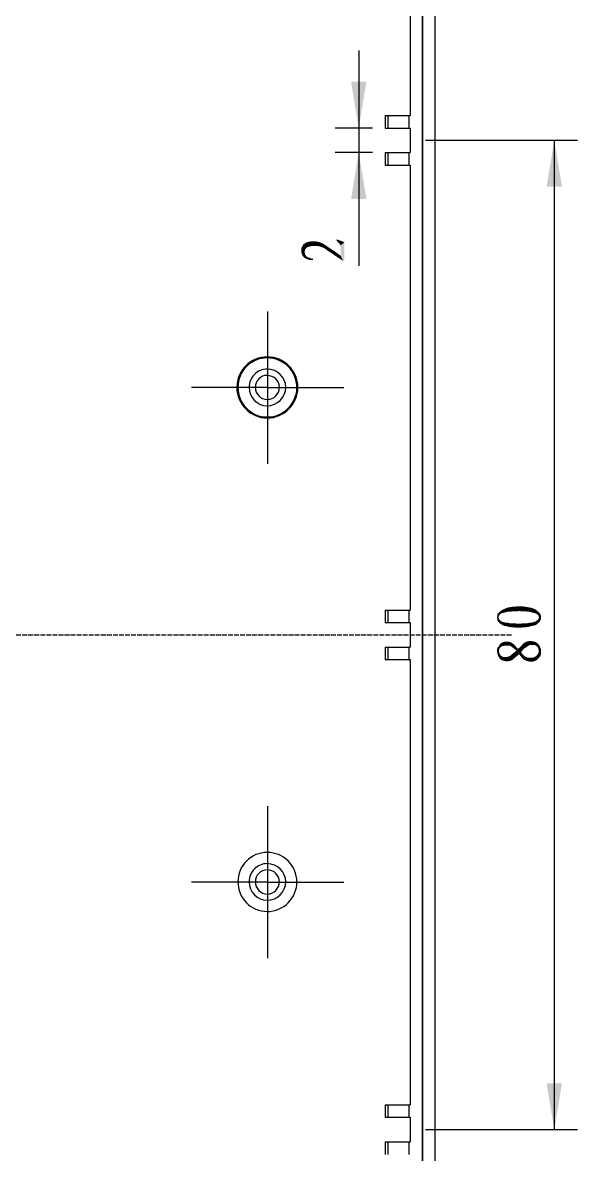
# Model space of a CAD drawing. Header units: millimetres. Extents: x 4 to 529, y -167 to 297.
# Drawn here: x 258.5 to 303.3, y 28.1 to 119.6 of the extents above; entities that cross this region are included whole.
import ezdxf

# ---------------------------------------------------------------- set-up
doc = ezdxf.new("R2010")
doc.units = ezdxf.units.MM
doc.linetypes.add('PDF_IMPORT', pattern=[1, 0.8, -0.2])
doc.layers.add('PDF_图层 1', color=7, linetype='Continuous', true_color=0x231f20)

msp = doc.modelspace()

# ---------------------------------------------------------------- linework, layer by layer
at = {"layer": 'PDF_图层 1', "color": 7, "lineweight": -3, "true_color": 0xffffff}
for points in [[(289.786, 143.093), (289.786, 112.101)], [(290.773, 143.093), (290.773, -2.919)], [(290.801, 143.093), (290.801, -2.919)], [(291.789, 143.093), (291.789, -2.919)], [(285.636, 117.351), (285.636, 111.085)], [(285.636, 117.351), (285.636, 110.097)], [(287.781, 112.101), (287.781, 111.085)], [(287.781, 112.101), (289.785, 112.101)], [(287.979, 112.101), (287.979, 111.085)], [(289.673, 112.101), (289.673, 111.085)], [(286.737, 111.085), (283.745, 111.085)], [(287.781, 111.085), (289.785, 111.085)], [(289.786, 111.085), (289.786, 109.109)], [(285.636, 110.097), (285.636, 99.936)], [(291.027, 110.097), (303.305, 110.097)], [(301.443, 110.097), (301.443, 70.101), (301.443, 30.077)], [(286.737, 109.109), (283.745, 109.109)], [(285.636, 109.109), (285.636, 99.936)], [(287.781, 109.109), (287.781, 108.093)], [(287.781, 109.109), (289.785, 109.109)], [(287.979, 109.109), (287.979, 108.093)], [(289.673, 109.109), (289.673, 108.093)], [(287.781, 108.093), (289.785, 108.093)], [(289.786, 108.093), (289.786, 72.077)], [(278.269, 96.238), (278.269, 94.855)], [(278.269, 94.855), (278.269, 90.085)], [(278.269, 90.085), (273.528, 90.085), (272.116, 90.085)], [(278.269, 90.085), (283.04, 90.085), (284.423, 90.085)], [(278.269, 90.085), (278.269, 85.343), (278.269, 83.932)], [(287.781, 72.077), (289.785, 72.077)], [(287.781, 72.077), (287.781, 71.089)], [(287.979, 72.077), (287.979, 71.089)], [(289.673, 72.077), (289.673, 71.089)], [(287.781, 71.089), (289.785, 71.089)], [(289.786, 71.089), (289.786, 69.085)], [(287.781, 69.085), (289.785, 69.085)], [(287.781, 69.085), (287.781, 68.097)], [(287.979, 69.085), (287.979, 68.097)], [(289.673, 69.085), (289.673, 68.097)], [(287.781, 68.097), (289.785, 68.097)], [(289.786, 68.097), (289.786, 32.081)], [(278.269, 56.242), (278.269, 50.089)], [(278.269, 50.089), (272.116, 50.089)], [(278.269, 50.089), (284.423, 50.089)], [(278.269, 50.089), (278.269, 43.936)], [(287.781, 32.081), (289.785, 32.081)], [(287.781, 32.081), (287.781, 31.093)], [(287.979, 32.081), (287.979, 31.093)], [(289.673, 32.081), (289.673, 31.093)], [(287.781, 31.093), (289.785, 31.093)], [(289.786, 31.093), (289.786, 29.089)], [(291.027, 30.077), (303.305, 30.077)], [(287.781, 29.089), (289.785, 29.089)], [(287.781, 29.089), (287.781, 28.073)], [(287.979, 29.089), (287.979, 28.073)], [(289.673, 29.089), (289.673, 28.073)]]:
    msp.add_lwpolyline(points, dxfattribs=at)
at = {"layer": 'PDF_图层 1', "color": 7, "linetype": 'PDF_IMPORT', "lineweight": -3, "ltscale": 0.486681, "true_color": 0xffffff}
msp.add_lwpolyline([(208.524, 70.101), (298.027, 70.101)], dxfattribs=at)
at = {"layer": 'PDF_图层 1', "color": 7, "lineweight": -3, "true_color": 0xffffff}
for centre, radius, start, end in [((278.243, 90.112), 2.457, 90.04113, 179.95887), ((278.219, 90.135), 2.349, 89.46998, 180.53002), ((278.267, 90.111), 2.373, 0.05237, 90.62568), ((278.231, 90.123), 1.458, 89.60388, 180.39612), ((278.233, 90.121), 0.952, 89.52116, 180.47884), ((278.243, 90.087), 2.373, 179.37432, 269.94763), ((278.219, 90.135), 2.506, 270.50195, 359.49805), ((278.243, 90.111), 2.397, 269.95185, 0.04815), ((278.231, 90.123), 1.506, 270.37573, 359.62427), ((278.229, 90.125), 1, 270.69331, 359.30669), ((278.219, 50.139), 2.349, 89.46998, 180.53002), ((278.267, 50.115), 2.373, 0.05237, 90.62568), ((278.231, 50.127), 1.458, 89.60388, 180.39612), ((278.233, 50.125), 0.952, 89.52116, 180.47884), ((278.243, 50.091), 2.373, 179.37432, 269.94763), ((278.243, 50.115), 2.397, 269.95185, 0.04815), ((278.231, 50.127), 1.506, 270.37573, 359.62427), ((278.229, 50.129), 1, 270.69331, 359.30669)]:
    msp.add_arc(centre, radius, start, end, dxfattribs=at)
for points in [[(280.725, 90.113), (280.725, 91.468), (279.596, 92.569), (278.241, 92.569)], [(279.737, 90.113), (279.737, 90.932), (279.06, 91.581), (278.241, 91.581)], [(279.229, 90.113), (279.229, 90.65), (278.777, 91.073), (278.241, 91.073)], [(275.785, 90.113), (275.785, 88.758), (276.886, 87.629), (278.241, 87.629)], [(276.773, 90.113), (276.773, 89.295), (277.423, 88.617), (278.241, 88.617)], [(277.281, 90.113), (277.281, 89.577), (277.705, 89.125), (278.241, 89.125)], [(279.737, 50.117), (279.737, 50.936), (279.06, 51.585), (278.241, 51.585)], [(279.229, 50.117), (279.229, 50.654), (278.777, 51.077), (278.241, 51.077)], [(276.773, 50.117), (276.773, 49.299), (277.423, 48.621), (278.241, 48.621)], [(277.281, 50.117), (277.281, 49.581), (277.705, 49.129), (278.241, 49.129)]]:
    msp.add_open_spline(points, degree=3, dxfattribs=at)
at = {"layer": 'PDF_图层 1', "color": 7, "true_color": 0xffffff, "transparency": 33554559}
for points in [[(285.636, 111.085), (286.257, 114.839), (285.015, 114.839)], [(301.443, 110.097), (300.822, 106.343), (302.064, 106.343)], [(285.636, 109.109), (285.015, 105.355), (286.257, 105.355)], [(281.148, 101.658), (281.092, 101.545), (281.148, 100.698)], [(281.148, 101.658), (281.148, 100.698), (281.205, 100.613)], [(281.148, 101.658), (281.205, 100.613), (281.233, 100.585)], [(281.148, 101.658), (281.233, 100.585), (281.261, 101.065)], [(281.261, 101.742), (281.149, 101.658), (281.261, 101.065)], [(281.402, 101.827), (281.261, 101.742), (281.402, 101.375)], [(281.261, 101.742), (281.261, 101.065), (281.289, 101.206)], [(281.261, 101.742), (281.289, 101.206), (281.318, 101.291)], [(281.261, 101.742), (281.318, 101.291), (281.403, 101.375)], [(281.402, 101.827), (281.487, 101.46), (281.572, 101.883)], [(281.402, 101.827), (281.402, 101.375), (281.487, 101.46)], [(281.572, 101.883), (281.487, 101.46), (281.628, 101.488)], [(281.741, 101.912), (281.572, 101.883), (281.741, 101.517)], [(281.572, 101.883), (281.628, 101.488), (281.741, 101.517)], [(281.741, 101.912), (281.741, 101.517), (281.91, 101.545)], [(281.741, 101.912), (281.91, 101.545), (281.967, 101.912)], [(281.967, 101.912), (281.91, 101.545), (282.08, 101.545)], [(281.967, 101.912), (282.08, 101.545), (282.193, 101.912)], [(282.193, 101.912), (282.08, 101.545), (282.277, 101.545)], [(282.193, 101.912), (282.277, 101.545), (282.447, 101.517)], [(282.447, 101.855), (282.193, 101.912), (282.447, 101.517)], [(282.447, 101.855), (282.447, 101.517), (282.644, 101.46)], [(282.447, 101.855), (282.644, 101.46), (282.673, 101.771)], [(282.673, 101.771), (282.644, 101.46), (282.814, 101.375)], [(282.673, 101.771), (282.814, 101.375), (282.927, 101.319)], [(282.927, 101.629), (282.673, 101.771), (282.927, 101.319)], [(282.927, 101.629), (282.927, 101.319), (283.039, 101.234)], [(282.927, 101.629), (283.039, 101.234), (283.152, 101.46)], [(283.858, 102.081), (283.858, 101.94), (283.97, 101.855)], [(283.858, 102.081), (283.97, 101.855), (284.056, 101.771)], [(283.858, 102.081), (284.056, 101.771), (284.112, 101.686)], [(283.858, 102.081), (284.112, 101.686), (284.479, 101.855)], [(284.112, 101.686), (284.169, 101.573), (284.479, 101.855)], [(284.479, 101.855), (284.169, 101.573), (284.479, 100.331)], [(281.007, 101.375), (281.007, 101.178), (281.035, 100.895)], [(281.007, 101.178), (281.007, 100.98), (281.035, 100.896)], [(281.035, 101.46), (281.008, 101.375), (281.035, 100.895)], [(281.092, 101.545), (281.035, 101.46), (281.092, 100.783)], [(281.035, 101.46), (281.035, 100.895), (281.092, 100.783)], [(281.092, 101.545), (281.092, 100.783), (281.149, 100.698)], [(281.261, 101.065), (281.233, 100.585), (281.318, 100.557)], [(281.289, 100.952), (281.262, 101.065), (281.318, 100.557)], [(281.318, 100.839), (281.29, 100.952), (281.318, 100.557)], [(281.318, 100.839), (281.318, 100.557), (281.374, 100.501)], [(281.374, 100.755), (281.318, 100.839), (281.374, 100.501)], [(281.374, 100.755), (281.374, 100.501), (281.459, 100.472)], [(281.459, 100.67), (281.374, 100.755), (281.459, 100.472)], [(283.152, 101.46), (283.039, 101.234), (283.18, 101.121)], [(283.152, 101.46), (283.18, 101.121), (283.379, 101.009)], [(283.152, 101.46), (283.379, 101.009), (283.463, 101.263)], [(283.463, 101.263), (283.378, 101.009), (283.575, 100.867)], [(283.463, 101.263), (283.576, 100.867), (283.802, 101.037)], [(283.802, 101.037), (283.575, 100.867), (283.829, 100.698)], [(283.802, 101.037), (283.829, 100.698), (284.084, 100.528)], [(283.802, 101.037), (284.084, 100.528), (284.169, 100.755)], [(284.169, 100.755), (284.084, 100.528), (284.366, 100.331)], [(284.169, 101.573), (284.169, 100.754), (284.366, 100.331)], [(284.169, 101.573), (284.366, 100.331), (284.479, 100.331)], [(281.459, 100.67), (281.459, 100.472), (281.572, 100.444)], [(281.572, 100.613), (281.459, 100.67), (281.572, 100.444)], [(281.572, 100.613), (281.572, 100.444), (281.685, 100.416)], [(281.685, 100.585), (281.572, 100.613), (281.685, 100.416)], [(281.685, 100.585), (281.685, 100.416), (281.798, 100.416)], [(281.685, 100.585), (281.798, 100.416), (281.826, 100.528)], [(281.826, 100.528), (281.798, 100.416), (281.939, 100.416)], [(281.939, 100.528), (281.826, 100.528), (281.939, 100.416)], [(297.858, 72.331), (297.689, 72.303), (297.858, 71.964)], [(298.028, 72.359), (297.858, 72.332), (298.028, 71.992)], [(297.858, 72.331), (297.858, 71.964), (298.028, 71.992)], [(298.028, 72.359), (298.028, 71.992), (298.197, 71.992)], [(298.197, 72.359), (298.028, 72.359), (298.197, 71.992)], [(298.394, 72.388), (298.197, 72.359), (298.394, 71.992)], [(298.197, 72.359), (298.197, 71.992), (298.394, 71.992)], [(298.592, 72.388), (298.394, 72.388), (298.592, 72.021)], [(298.394, 72.387), (298.394, 71.992), (298.592, 72.021)], [(298.789, 72.388), (298.592, 72.388), (298.789, 71.992)], [(298.592, 72.387), (298.592, 72.021), (298.789, 71.992)], [(298.789, 72.388), (298.931, 71.992), (298.959, 72.388)], [(298.789, 72.387), (298.789, 71.992), (298.931, 71.992)], [(298.959, 72.387), (298.931, 71.992), (299.1, 71.992)], [(298.959, 72.388), (299.1, 71.992), (299.128, 72.359)], [(299.128, 72.359), (299.1, 71.992), (299.269, 71.964)], [(299.128, 72.359), (299.269, 71.964), (299.298, 72.332)], [(299.298, 72.331), (299.269, 71.964), (299.41, 71.964)], [(299.298, 72.331), (299.41, 71.964), (299.467, 72.303)], [(296.842, 71.71), (296.814, 71.513), (296.842, 71.315)], [(296.87, 71.795), (296.842, 71.71), (296.87, 71.202)], [(296.842, 71.71), (296.842, 71.315), (296.87, 71.202)], [(296.983, 71.908), (296.87, 71.795), (296.983, 71.626)], [(296.955, 71.428), (296.87, 71.795), (296.983, 71.089)], [(296.87, 71.795), (296.87, 71.202), (296.983, 71.089)], [(296.955, 71.513), (296.87, 71.795), (296.955, 71.428)], [(296.955, 71.569), (296.87, 71.795), (296.955, 71.512)], [(296.87, 71.795), (296.955, 71.569), (296.983, 71.626)], [(296.983, 71.372), (296.955, 71.428), (296.983, 71.089)], [(297.096, 72.021), (296.983, 71.908), (297.096, 71.767)], [(296.983, 71.908), (296.983, 71.626), (297.011, 71.682)], [(296.983, 71.908), (297.011, 71.682), (297.039, 71.738)], [(296.983, 71.908), (297.039, 71.738), (297.095, 71.766)], [(297.096, 72.021), (297.237, 71.851), (297.293, 72.134)], [(297.096, 72.021), (297.096, 71.767), (297.153, 71.823)], [(297.096, 72.021), (297.153, 71.823), (297.237, 71.851)], [(297.293, 72.134), (297.237, 71.851), (297.35, 71.88)], [(297.293, 72.134), (297.35, 71.88), (297.406, 72.19)], [(297.406, 72.19), (297.349, 71.879), (297.463, 71.908)], [(297.406, 72.19), (297.463, 71.908), (297.548, 72.246)], [(297.548, 72.246), (297.463, 71.908), (297.576, 71.936)], [(297.547, 72.246), (297.576, 71.936), (297.689, 72.303)], [(297.689, 72.303), (297.576, 71.936), (297.717, 71.964)], [(297.689, 72.303), (297.717, 71.964), (297.858, 71.964)], [(299.467, 72.303), (299.41, 71.964), (299.524, 71.936)], [(299.467, 72.303), (299.524, 71.936), (299.608, 72.275)], [(299.608, 72.275), (299.523, 71.936), (299.636, 71.908)], [(299.608, 72.275), (299.636, 71.908), (299.749, 71.879)], [(299.749, 72.218), (299.608, 72.275), (299.749, 71.88)], [(299.89, 72.162), (299.749, 72.219), (299.918, 71.823)], [(299.749, 72.218), (299.749, 71.88), (299.918, 71.823)], [(299.89, 72.162), (299.918, 71.823), (300.003, 72.077)], [(300.003, 72.077), (299.918, 71.823), (300.031, 71.766)], [(300.003, 72.077), (300.031, 71.766), (300.088, 72.02)], [(300.088, 72.021), (300.031, 71.767), (300.116, 71.71)], [(300.088, 72.021), (300.116, 71.71), (300.172, 71.625)], [(300.172, 71.936), (300.088, 72.021), (300.172, 71.625)], [(300.172, 71.936), (300.172, 71.625), (300.201, 71.513)], [(300.172, 71.936), (300.201, 71.513), (300.257, 71.146)], [(300.257, 71.851), (300.172, 71.936), (300.257, 71.146)], [(300.201, 71.513), (300.173, 71.371), (300.257, 71.146)], [(300.257, 71.851), (300.257, 71.146), (300.314, 71.23)], [(300.314, 71.795), (300.257, 71.851), (300.314, 71.23)], [(300.314, 71.795), (300.314, 71.23), (300.342, 71.315)], [(300.342, 71.682), (300.314, 71.795), (300.342, 71.315)], [(300.342, 71.682), (300.342, 71.315), (300.37, 71.4)], [(300.37, 71.513), (300.342, 71.682), (300.37, 71.4)], [(300.37, 71.597), (300.342, 71.682), (300.37, 71.513)], [(297.011, 71.315), (296.983, 71.372), (297.096, 70.976)], [(296.983, 71.372), (296.983, 71.089), (297.095, 70.976)], [(297.039, 71.287), (297.012, 71.315), (297.096, 70.976)], [(297.096, 71.23), (297.039, 71.287), (297.096, 70.976)], [(297.152, 71.202), (297.095, 71.23), (297.294, 70.864)], [(297.096, 71.23), (297.096, 70.977), (297.293, 70.864)], [(297.237, 71.145), (297.152, 71.202), (297.294, 70.864)], [(297.237, 71.145), (297.294, 70.864), (297.349, 71.118)], [(297.35, 71.118), (297.293, 70.864), (297.407, 70.807)], [(297.35, 71.118), (297.407, 70.807), (297.463, 71.089)], [(297.463, 71.089), (297.406, 70.807), (297.548, 70.807)], [(297.463, 71.089), (297.548, 70.807), (297.576, 71.089)], [(297.576, 71.089), (297.548, 70.807), (297.689, 70.75)], [(297.576, 71.089), (297.689, 70.75), (297.717, 71.061)], [(297.717, 71.061), (297.689, 70.75), (297.858, 70.723)], [(297.858, 71.033), (297.717, 71.061), (297.858, 70.722)], [(297.858, 71.033), (297.858, 70.722), (298.028, 70.694)], [(298.028, 71.033), (297.858, 71.033), (298.028, 70.694)], [(298.028, 71.033), (298.028, 70.694), (298.197, 70.694)], [(298.197, 71.033), (298.028, 71.033), (298.197, 70.694)], [(298.197, 71.033), (298.197, 70.694), (298.394, 70.666)], [(298.394, 71.004), (298.197, 71.033), (298.394, 70.666)], [(298.394, 71.004), (298.394, 70.666), (298.592, 70.666)], [(298.592, 71.004), (298.394, 71.004), (298.592, 70.666)], [(298.789, 71.004), (298.592, 71.004), (298.959, 70.694)], [(298.592, 71.004), (298.592, 70.666), (298.959, 70.694)], [(298.931, 71.033), (298.789, 71.005), (298.959, 70.694)], [(298.931, 71.033), (298.959, 70.694), (299.1, 71.033)], [(299.1, 71.033), (298.958, 70.694), (299.298, 70.722)], [(299.269, 71.033), (299.1, 71.033), (299.298, 70.722)], [(299.269, 71.033), (299.298, 70.722), (299.41, 71.061)], [(299.41, 71.061), (299.298, 70.723), (299.608, 70.807)], [(299.523, 71.089), (299.41, 71.061), (299.608, 70.807)], [(299.523, 71.089), (299.608, 70.807), (299.636, 71.089)], [(299.636, 71.089), (299.608, 70.807), (299.89, 70.863)], [(299.749, 71.118), (299.637, 71.089), (299.891, 70.864)], [(299.749, 71.118), (299.891, 70.864), (299.918, 71.174)], [(299.918, 71.174), (299.891, 70.863), (300.003, 70.92)], [(299.918, 71.174), (300.003, 70.92), (300.031, 71.259)], [(300.031, 71.259), (300.003, 70.92), (300.088, 71.004)], [(300.031, 71.259), (300.088, 71.004), (300.116, 71.315)], [(300.116, 71.315), (300.088, 71.004), (300.173, 71.061)], [(300.172, 71.372), (300.116, 71.315), (300.172, 71.061)], [(300.172, 71.372), (300.172, 71.061), (300.257, 71.145)], [(299.439, 69.593), (299.298, 69.565), (299.439, 69.255)], [(299.439, 69.593), (299.439, 69.255), (299.58, 69.283)], [(299.58, 69.593), (299.439, 69.593), (299.58, 69.283)], [(299.58, 69.593), (299.58, 69.283), (299.693, 69.283)], [(299.58, 69.593), (299.693, 69.283), (299.749, 69.565)], [(296.842, 69.029), (296.814, 68.944), (296.842, 68.577)], [(296.814, 68.944), (296.814, 68.775), (296.842, 68.577)], [(296.898, 69.113), (296.841, 69.029), (296.898, 68.379)], [(296.842, 69.029), (296.842, 68.577), (296.87, 68.493)], [(296.842, 69.029), (296.87, 68.493), (296.899, 68.379)], [(296.983, 69.198), (296.898, 69.113), (296.983, 68.887)], [(296.898, 69.113), (296.898, 68.379), (296.983, 68.266)], [(296.983, 68.69), (296.898, 69.113), (296.983, 68.266)], [(296.983, 68.803), (296.898, 69.113), (296.983, 68.69)], [(296.983, 68.888), (296.898, 69.113), (296.983, 68.803)], [(297.039, 69.311), (296.983, 69.198), (297.039, 69.029)], [(296.983, 69.198), (296.983, 68.887), (297.011, 68.972)], [(296.983, 69.198), (297.011, 68.972), (297.039, 69.029)], [(297.011, 68.606), (296.983, 68.69), (297.039, 68.154)], [(296.983, 68.69), (296.983, 68.266), (297.039, 68.154)], [(297.039, 69.311), (297.124, 69.113), (297.152, 69.424)], [(297.039, 69.311), (297.039, 69.029), (297.124, 69.113)], [(297.152, 69.424), (297.124, 69.113), (297.209, 69.17)], [(297.152, 69.424), (297.209, 69.17), (297.265, 69.48)], [(297.265, 69.48), (297.208, 69.17), (297.322, 69.198)], [(297.406, 69.537), (297.265, 69.48), (297.406, 69.226)], [(297.265, 69.48), (297.322, 69.198), (297.407, 69.226)], [(297.406, 69.537), (297.406, 69.226), (297.519, 69.226)], [(297.406, 69.537), (297.519, 69.226), (297.548, 69.537)], [(297.548, 69.537), (297.52, 69.226), (297.717, 69.226)], [(297.66, 69.537), (297.548, 69.537), (297.717, 69.226)], [(297.66, 69.537), (297.717, 69.226), (297.802, 69.537)], [(297.801, 69.537), (297.717, 69.226), (297.886, 69.198)], [(297.801, 69.537), (297.886, 69.198), (297.914, 69.48)], [(297.914, 69.48), (297.886, 69.198), (297.971, 69.142)], [(297.914, 69.48), (297.971, 69.142), (298.027, 69.452)], [(298.028, 69.452), (297.971, 69.141), (298.084, 69.057)], [(298.028, 69.452), (298.084, 69.057), (298.112, 69.367)], [(298.112, 69.367), (298.084, 69.057), (298.197, 68.972)], [(298.225, 68.69), (298.084, 68.577), (298.225, 68.21)], [(298.112, 69.367), (298.197, 68.972), (298.225, 69.283)], [(298.225, 69.283), (298.197, 68.972), (298.366, 68.831)], [(298.366, 69.113), (298.225, 69.283), (298.366, 68.831)], [(298.225, 68.69), (298.309, 68.266), (298.366, 68.831)], [(298.225, 68.69), (298.225, 68.21), (298.309, 68.266)], [(298.366, 68.831), (298.309, 68.266), (298.394, 68.351)], [(298.366, 69.113), (298.366, 68.831), (298.394, 68.352)], [(298.366, 69.113), (298.394, 68.352), (298.507, 68.436)], [(298.507, 68.972), (298.366, 69.113), (298.507, 68.436)], [(298.507, 68.972), (298.592, 68.521), (298.62, 69.057)], [(298.507, 68.972), (298.507, 68.436), (298.592, 68.521)], [(298.62, 69.057), (298.592, 68.521), (298.733, 68.352)], [(298.733, 69.17), (298.62, 69.057), (298.733, 68.351)], [(298.733, 69.17), (298.761, 68.69), (298.818, 69.255)], [(298.733, 69.17), (298.733, 68.351), (298.761, 68.69)], [(298.761, 68.69), (298.733, 68.352), (298.846, 68.21)], [(298.818, 69.255), (298.761, 68.69), (298.874, 68.831)], [(298.761, 68.69), (298.846, 68.21), (298.874, 68.52)], [(298.874, 69.339), (298.817, 69.255), (298.874, 68.831)], [(298.959, 69.396), (298.874, 69.339), (298.987, 68.972)], [(298.874, 69.339), (298.874, 68.831), (298.987, 68.972)], [(298.959, 69.396), (298.987, 68.972), (299.015, 69.452)], [(299.015, 69.452), (298.987, 68.972), (299.128, 69.057)], [(299.072, 69.48), (299.015, 69.452), (299.129, 69.057)], [(299.128, 69.509), (299.071, 69.48), (299.128, 69.057)], [(299.213, 69.537), (299.128, 69.509), (299.241, 69.141)], [(299.128, 69.509), (299.128, 69.057), (299.241, 69.142)], [(299.213, 69.537), (299.241, 69.141), (299.298, 69.565)], [(299.298, 69.565), (299.241, 69.142), (299.325, 69.198)], [(299.298, 69.565), (299.325, 69.198), (299.439, 69.254)], [(299.749, 69.565), (299.693, 69.283), (299.806, 69.283)], [(299.749, 69.565), (299.806, 69.283), (299.891, 69.254)], [(299.89, 69.537), (299.749, 69.565), (299.89, 69.255)], [(299.89, 69.537), (299.89, 69.255), (299.975, 69.198)], [(299.89, 69.537), (299.975, 69.198), (300.032, 69.452)], [(300.031, 69.452), (299.974, 69.198), (300.06, 69.141)], [(300.031, 69.452), (300.06, 69.141), (300.116, 69.057)], [(300.031, 69.452), (300.116, 69.057), (300.144, 69.001)], [(300.144, 69.339), (300.032, 69.452), (300.144, 69.001)], [(300.172, 68.662), (300.116, 68.549), (300.229, 68.266)], [(300.144, 69.339), (300.144, 69.001), (300.172, 68.888)], [(300.144, 69.339), (300.172, 68.888), (300.229, 68.266)], [(300.144, 69.339), (300.229, 68.266), (300.257, 69.198)], [(300.172, 68.888), (300.172, 68.775), (300.229, 68.267)], [(300.172, 68.775), (300.172, 68.662), (300.229, 68.266)], [(300.257, 69.198), (300.229, 68.266), (300.314, 68.379)], [(300.314, 69.057), (300.257, 69.198), (300.314, 68.379)], [(300.314, 69.057), (300.314, 68.379), (300.37, 68.549)], [(300.37, 68.718), (300.314, 69.057), (300.37, 68.549)], [(300.37, 68.916), (300.314, 69.057), (300.37, 68.718)], [(297.039, 68.52), (297.012, 68.606), (297.039, 68.154)], [(297.096, 68.436), (297.039, 68.52), (297.153, 68.069)], [(297.039, 68.52), (297.039, 68.154), (297.152, 68.069)], [(297.096, 68.436), (297.153, 68.069), (297.181, 68.379)], [(297.181, 68.379), (297.153, 68.069), (297.265, 68.013)], [(297.265, 68.323), (297.181, 68.38), (297.265, 68.012)], [(297.35, 68.295), (297.265, 68.323), (297.407, 67.984)], [(297.265, 68.323), (297.265, 68.012), (297.407, 67.984)], [(297.35, 68.295), (297.407, 67.984), (297.463, 68.295)], [(297.463, 68.295), (297.406, 67.984), (297.548, 67.956)], [(297.463, 68.295), (297.548, 67.956), (297.576, 68.295)], [(297.576, 68.295), (297.548, 67.956), (297.717, 67.956)], [(297.689, 68.323), (297.576, 68.295), (297.717, 67.956)], [(297.689, 68.323), (297.717, 67.956), (297.773, 68.351)], [(297.773, 68.352), (297.717, 67.956), (297.83, 67.985)], [(297.773, 68.352), (297.83, 67.985), (297.886, 68.408)], [(297.886, 68.407), (297.83, 67.985), (297.943, 68.012)], [(297.886, 68.407), (297.943, 68.012), (297.971, 68.464)], [(297.971, 68.464), (297.943, 68.013), (298.028, 68.041)], [(297.971, 68.464), (298.055, 68.069), (298.084, 68.577)], [(297.971, 68.464), (298.028, 68.041), (298.055, 68.069)], [(298.084, 68.577), (298.056, 68.069), (298.112, 68.097)], [(298.084, 68.577), (298.112, 68.097), (298.169, 68.153)], [(298.084, 68.577), (298.169, 68.153), (298.225, 68.21)], [(298.874, 68.52), (298.846, 68.21), (298.959, 68.098)], [(298.874, 68.52), (298.959, 68.098), (299.015, 68.408)], [(299.015, 68.407), (298.958, 68.097), (299.072, 68.041)], [(299.015, 68.407), (299.072, 68.041), (299.1, 68.323)], [(299.1, 68.323), (299.072, 68.041), (299.212, 67.984)], [(299.185, 68.295), (299.1, 68.323), (299.212, 67.984)], [(299.185, 68.295), (299.212, 67.984), (299.241, 68.267)], [(299.241, 68.266), (299.213, 67.985), (299.326, 67.956)], [(299.326, 68.239), (299.241, 68.266), (299.326, 67.956)], [(299.439, 68.239), (299.326, 68.239), (299.466, 67.928)], [(299.326, 68.239), (299.326, 67.956), (299.467, 67.928)], [(299.439, 68.239), (299.466, 67.928), (299.552, 68.239)], [(299.552, 68.239), (299.467, 67.928), (299.579, 67.928)], [(299.552, 68.239), (299.579, 67.928), (299.665, 68.239)], [(299.665, 68.239), (299.58, 67.928), (299.721, 67.928)], [(299.664, 68.239), (299.721, 67.928), (299.777, 68.266)], [(299.777, 68.266), (299.72, 67.928), (299.862, 67.985)], [(299.862, 68.323), (299.777, 68.266), (299.862, 67.984)], [(299.975, 68.379), (299.862, 68.323), (300.003, 68.041)], [(299.862, 68.323), (299.862, 67.984), (300.003, 68.041)], [(299.975, 68.379), (300.003, 68.041), (300.06, 68.464)], [(300.06, 68.464), (300.003, 68.041), (300.116, 68.125)], [(300.116, 68.549), (300.06, 68.464), (300.116, 68.125)], [(300.116, 68.549), (300.116, 68.125), (300.229, 68.267)], [(301.443, 30.077), (302.064, 33.831), (300.822, 33.831)]]:
    msp.add_solid(points, dxfattribs=at)

doc.saveas('drawing.dxf')
